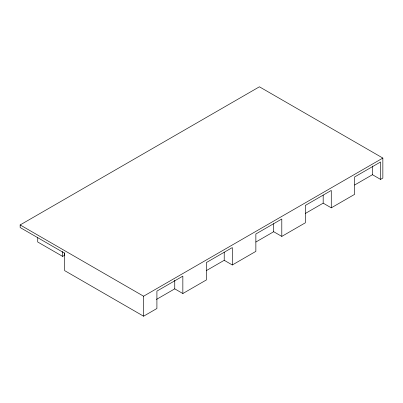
<?xml version="1.0" encoding="UTF-8"?>
<svg xmlns="http://www.w3.org/2000/svg" width="403" height="403" viewBox="0 0 403 403"><rect width="100%" height="100%" fill="white"/><g stroke="black" fill="none" stroke-linecap="round" stroke-linejoin="round"><path stroke-width="0.6" d="M156.374 299.464L174.751 288.855L182.846 293.53L182.846 276.136L156.908 291.112L156.908 308.507L143.589 316.199L64.666 270.635L64.666 253.24L20.15 227.534L20.15 224.939L259.411 86.801L382.85 158.067L382.85 178.061L380.548 179.39L372.448 174.716L354.615 185.012M37.726 237.644L37.726 241.996L62.651 256.389L64.5 255.321L64.5 252.832M20.15 224.939L143.589 296.205L382.85 158.067M206.381 270.594L224.214 260.298L232.314 264.973L255.86 251.376L255.86 233.982L281.798 219.005L281.798 236.4L273.702 231.725L255.87 242.022M305.343 213.459L323.176 203.162L331.276 207.837L354.605 194.367L354.605 176.972L380.548 161.996L380.548 179.39M182.846 293.53L206.371 279.949L206.371 262.555L232.314 247.578L232.314 264.973M281.798 236.4L305.333 222.814L305.333 205.419L331.276 190.443L331.276 207.837M372.448 166.016L372.448 174.716M323.176 195.087L323.176 203.162M273.702 223.65L273.702 231.725M224.214 252.223L224.214 260.298M174.751 280.156L174.751 288.855M143.589 296.205L143.589 316.199M62.651 251.417L62.651 256.389"/></g></svg>
